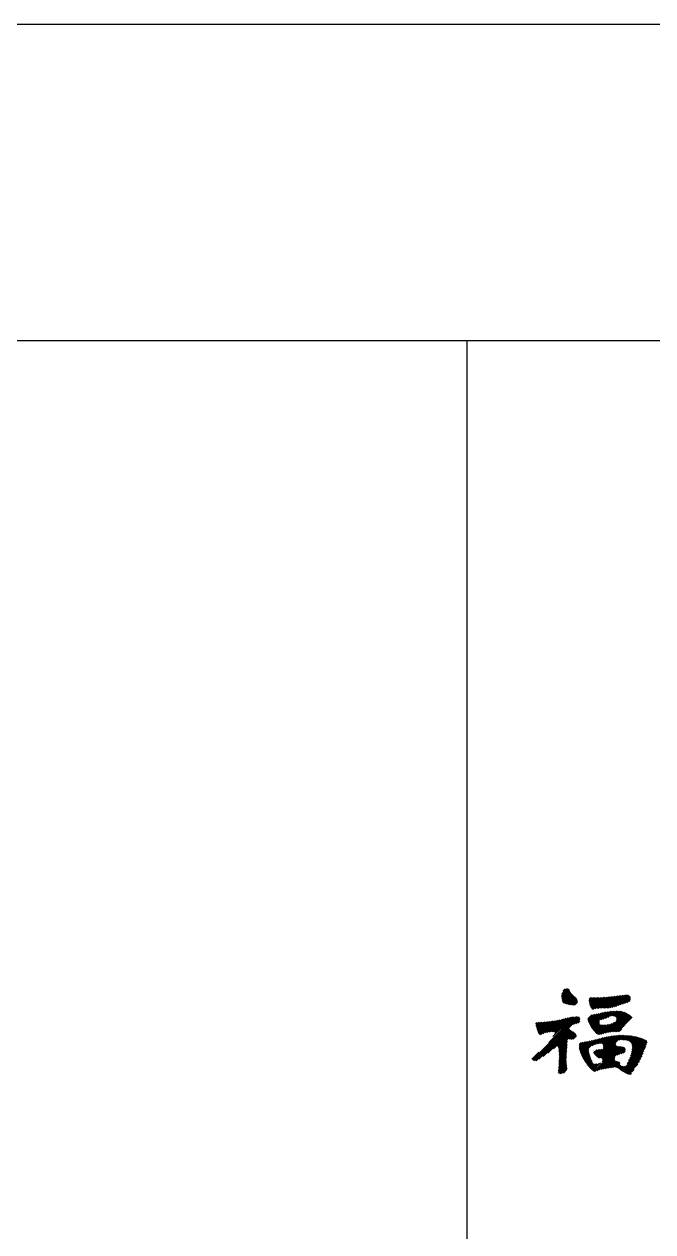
# Model space of a CAD drawing. Extents: x 628064 to 789462, y -248497 to 145317.
# Drawn here: x 732608 to 734592, y 50848 to 54660 of the extents above; entities that cross this region are included whole.
import ezdxf

# ---------------------------------------------------------------- set-up
doc = ezdxf.new("R2010")
doc.units = 0
doc.header["$LTSCALE"] = 100
doc.layers.add('PUB_TITLE', color=4, linetype='Continuous')
doc.layers.add('图框', color=254, linetype='Continuous')

msp = doc.modelspace()

# ---------------------------------------------------------------- linework, layer by layer
at = {"layer": 'PUB_TITLE'}
msp.add_line((734005.8, -3740.1), (734005.8, 53659.9), dxfattribs=at)
for points in [[(657905.8, -4740.1), (657905.8, 54659.9), (742005.8, 54659.9), (742005.8, -4740.1)], [(660405.8, -3740.1), (741005.8, -3740.1), (741005.8, 53659.9), (660405.8, 53659.9)]]:
    msp.add_lwpolyline(points, close=True, dxfattribs=at)
at = {"layer": '图框', "color": 0}
for p, q in [((734304, 51594.5), (734325, 51615.5)), ((734304.6, 51599.6), (734321.5, 51616.5)), ((734308.3, 51607.8), (734315.4, 51614.8)), ((734304, 51590), (734327.6, 51613.6)), ((734304.3, 51585.8), (734329.2, 51610.7)), ((734304.8, 51581.9), (734330.4, 51607.4)), ((734305.5, 51578), (734331.9, 51604.5)), ((734306.4, 51574.5), (734333.8, 51601.8)), ((734307.9, 51571.5), (734335.9, 51599.5)), ((734310.5, 51569.6), (734338.1, 51597.2)), ((734313.8, 51568.4), (734340.4, 51595)), ((734317.3, 51567.4), (734342.7, 51592.8)), ((734320.8, 51566.4), (734345.1, 51590.7)), ((734324.5, 51565.6), (734347.4, 51588.5)), ((734328.2, 51564.8), (734349.6, 51586.2)), ((734332, 51564.1), (734351.6, 51583.7)), ((734336, 51563.6), (734353.2, 51580.8)), ((734340.1, 51563.3), (734354.2, 51577.4)), ((734390.5, 51577.7), (734400.7, 51587.9)), ((734390.8, 51582.5), (734396.2, 51587.9)), ((734390.8, 51573.6), (734404.9, 51587.7)), ((734391.6, 51569.8), (734409.3, 51587.5)), ((734392.5, 51566.3), (734413.7, 51587.5)), ((734393.6, 51562.9), (734418.3, 51587.5)), ((734394.8, 51559.6), (734422.9, 51587.6)), ((734396.2, 51556.5), (734427.5, 51587.8)), ((734397.9, 51553.7), (734432.3, 51588.1)), ((734399.9, 51551.2), (734437.1, 51588.4)), ((734403, 51549.8), (734441.9, 51588.7)), ((734409.4, 51551.7), (734446.8, 51589.1)), ((734414.9, 51552.7), (734451.7, 51589.5)), ((734419.9, 51553.2), (734456.7, 51590)), ((734424.7, 51553.5), (734461.6, 51590.5)), ((734429.3, 51553.7), (734466.7, 51591)), ((734433.9, 51553.8), (734471.7, 51591.6)), ((734438.4, 51553.8), (734476.9, 51592.3)), ((734442.9, 51553.8), (734482, 51592.9)), ((734447.5, 51553.9), (734487.1, 51593.5)), ((734452.3, 51554.2), (734492.2, 51594.1)), ((734457.4, 51554.9), (734497.3, 51594.7)), ((734463.2, 51556.2), (734502.3, 51595.2)), ((734469.4, 51557.8), (734507.3, 51595.7)), ((734475.7, 51559.7), (734511.7, 51595.7)), ((734482.4, 51561.9), (734515.5, 51595)), ((734489.2, 51564.1), (734518.4, 51593.4)), ((734495.9, 51566.4), (734520.5, 51591)), ((734502.6, 51568.6), (734521.5, 51587.5)), ((734509.7, 51571.2), (734521.8, 51583.3)), ((734517.6, 51574.6), (734520.9, 51577.9)), ((734344.7, 51563.4), (734354.6, 51573.3)), ((734392.3, 51503.1), (734427.8, 51538.7)), ((734393.7, 51500.1), (734433.4, 51539.8)), ((734395.2, 51497.2), (734439, 51540.9)), ((734396.9, 51494.3), (734444.4, 51541.9)), ((734398.6, 51491.5), (734449.8, 51542.8)), ((734428.8, 51517.2), (734455, 51543.5)), ((734435.3, 51519.2), (734460.1, 51544.1)), ((734440.2, 51474.7), (734505.3, 51539.9)), ((734442.2, 51521.7), (734465, 51544.5)), ((734446, 51476.1), (734508.4, 51538.5)), ((734449.9, 51524.9), (734469.8, 51544.8)), ((734457.9, 51528.4), (734474.5, 51545)), ((734463.4, 51529.4), (734479.1, 51545.1)), ((734467.7, 51529.2), (734483.5, 51545)), ((734471.3, 51528.3), (734487.6, 51544.6)), ((734474.3, 51526.9), (734491.5, 51544.1)), ((734476.4, 51515.5), (734502.1, 51541.2)), ((734476.7, 51524.7), (734495.2, 51543.3)), ((734477.8, 51521.4), (734498.8, 51542.3)), ((734212.3, 51390.6), (734348.9, 51527.1)), ((734215.2, 51388.9), (734353.5, 51527.3)), ((734218.7, 51387.9), (734357.6, 51526.9)), ((734222.4, 51504), (734227.4, 51508.9)), ((734222.8, 51499.8), (734232.5, 51509.6)), ((734223.4, 51388.2), (734360.5, 51525.2)), ((734223.6, 51496.1), (734237.2, 51509.7)), ((734224.5, 51492.6), (734241.9, 51510)), ((734225.6, 51489.1), (734246.7, 51510.3)), ((734226.7, 51485.7), (734251.6, 51510.7)), ((734227.8, 51482.4), (734256.6, 51511.2)), ((734229.1, 51479.1), (734261.6, 51511.7)), ((734230.4, 51476), (734266.7, 51512.3)), ((734231.8, 51473), (734271.8, 51513)), ((734234.1, 51470.7), (734277, 51513.7)), ((734238, 51470.1), (734282.4, 51514.5)), ((734245.1, 51472.7), (734287.8, 51515.4)), ((734252.8, 51476), (734293.2, 51516.4)), ((734258.8, 51477.5), (734298.8, 51517.5)), ((734263.3, 51446), (734344, 51526.7)), ((734264.3, 51478.5), (734304.5, 51518.7)), ((734269.4, 51479.1), (734310.5, 51520.2)), ((734274.2, 51479.4), (734317.2, 51522.4)), ((734276.9, 51464.1), (734338.9, 51526.2)), ((734278.5, 51479.2), (734323.2, 51523.9)), ((734281.9, 51478.1), (734328.6, 51524.8)), ((734282.7, 51474.4), (734333.8, 51525.5)), ((734342.1, 51502.4), (734361.6, 51521.9)), ((734348.8, 51504.6), (734361.9, 51517.7)), ((734355.7, 51507), (734361.6, 51512.9)), ((734386.5, 51519.9), (734399.7, 51533.1)), ((734386.9, 51515.8), (734405.1, 51533.9)), ((734388.1, 51512.5), (734410.4, 51534.8)), ((734389.4, 51509.3), (734416, 51535.9)), ((734390.8, 51506.2), (734421.9, 51537.3)), ((734400.4, 51488.9), (734423.4, 51511.8)), ((734402.3, 51486.3), (734423.2, 51507.2)), ((734404.3, 51483.8), (734424.1, 51503.6)), ((734406.3, 51481.3), (734426.5, 51501.5)), ((734408.4, 51478.9), (734430.4, 51500.9)), ((734410.6, 51476.6), (734434.9, 51500.9)), ((734412.9, 51474.4), (734439.6, 51501.1)), ((734415.6, 51472.6), (734444.6, 51501.6)), ((734418.8, 51471.3), (734449.9, 51502.5)), ((734422.7, 51470.8), (734455.7, 51503.8)), ((734427.9, 51471.4), (734462.1, 51505.6)), ((734434.1, 51473.2), (734470.5, 51509.6)), ((734451.7, 51477.3), (734511.4, 51537)), ((734457.2, 51478.3), (734514.3, 51535.4)), ((734462.4, 51479), (734517.1, 51533.7)), ((734467.4, 51479.5), (734519.8, 51531.9)), ((734472.1, 51479.8), (734522.4, 51530.1)), ((734476.7, 51479.8), (734524.8, 51528)), ((734481.2, 51479.8), (734526.7, 51525.3)), ((734232.3, 51392.5), (734328.9, 51489.2)), ((734245.9, 51401.7), (734330.3, 51486.1)), ((734260.7, 51412), (734332.9, 51484.2)), ((734278.4, 51425.2), (734335.7, 51482.5)), ((734291.4, 51433.7), (734338.5, 51480.8)), ((734293, 51430.9), (734341.3, 51479.1)), ((734294.1, 51427.4), (734344, 51477.4)), ((734327, 51455.9), (734346.6, 51475.4)), ((734331.3, 51455.7), (734348.8, 51473.2)), ((734335.7, 51455.6), (734350.4, 51470.3)), ((734340.4, 51455.8), (734350.8, 51466.2)), ((734413, 51402.6), (734478.3, 51468)), ((734415.4, 51400.5), (734483.2, 51468.3)), ((734417.9, 51398.6), (734487.8, 51468.5)), ((734420.6, 51396.8), (734492.4, 51468.6)), ((734420.7, 51441.8), (734441.3, 51462.4)), ((734424, 51395.8), (734496.8, 51468.5)), ((734426.3, 51442.9), (734447, 51463.6)), ((734430.7, 51442.9), (734452.5, 51464.7)), ((734433.4, 51441), (734457.9, 51465.6)), ((734434.9, 51438), (734463.2, 51466.4)), ((734435.6, 51429.8), (734473.4, 51467.6)), ((734435.6, 51434.3), (734468.4, 51467)), ((734485.8, 51480), (734494.3, 51488.5)), ((734485.8, 51453), (734501.2, 51468.4)), ((734490.9, 51453.6), (734505.5, 51468.2)), ((734495.4, 51453.7), (734509.8, 51468)), ((734499.8, 51453.5), (734513.9, 51467.7)), ((734503.9, 51453.1), (734518, 51467.3)), ((734507.8, 51452.6), (734522, 51466.8)), ((734511.4, 51451.7), (734526, 51466.2)), ((734514.8, 51450.6), (734529.8, 51465.6)), ((734517.8, 51449.1), (734533.6, 51464.9)), ((734520.5, 51447.3), (734537.3, 51464.1)), ((734522.8, 51445.1), (734541, 51463.3)), ((734524.6, 51442.5), (734544.6, 51462.4)), ((734294.9, 51423.7), (734322.4, 51451.3)), ((734295.3, 51419.7), (734322.1, 51446.5)), ((734295.7, 51415.6), (734321.8, 51441.7)), ((734296, 51411.4), (734321.5, 51436.9)), ((734296.2, 51407.1), (734321.2, 51432.1)), ((734296.2, 51402.6), (734320.9, 51427.3)), ((734359.3, 51429.8), (734376.9, 51447.3)), ((734359.3, 51434.2), (734371.5, 51446.5)), ((734359.7, 51439.1), (734365.9, 51445.4)), ((734359.9, 51425.9), (734382.3, 51448.3)), ((734360.8, 51422.3), (734387.8, 51449.3)), ((734361.8, 51418.8), (734393.5, 51450.5)), ((734362.9, 51415.4), (734399.2, 51451.7)), ((734364.1, 51412.1), (734405.1, 51453.1)), ((734365.3, 51408.9), (734411.1, 51454.7)), ((734366.7, 51405.7), (734417.4, 51456.4)), ((734368, 51402.6), (734389.8, 51424.4)), ((734400.7, 51435.3), (734423.6, 51458.1)), ((734405.3, 51354.6), (734484.3, 51433.5)), ((734406.4, 51409.5), (734420.5, 51423.6)), ((734407.9, 51437.9), (734429.6, 51459.7)), ((734408.4, 51407.1), (734425, 51423.6)), ((734408.9, 51353.6), (734488.4, 51433.2)), ((734410.7, 51404.8), (734430, 51424.2)), ((734414.4, 51440), (734435.5, 51461.1)), ((734416, 51356.3), (734492.5, 51432.8)), ((734423.1, 51358.9), (734496.4, 51432.2)), ((734428.9, 51360.2), (734500, 51431.3)), ((734429, 51396.2), (734475.5, 51442.7)), ((734432, 51385.8), (734480.3, 51434)), ((734432.5, 51395.2), (734475.3, 51438)), ((734432.9, 51391.1), (734476.9, 51435.2)), ((734478.9, 51405.8), (734502.9, 51429.7)), ((734485.1, 51407.4), (734504.7, 51427)), ((734492.6, 51356.5), (734569.6, 51433.5)), ((734495.3, 51354.8), (734566.9, 51426.4)), ((734510.5, 51378.9), (734572, 51440.4)), ((734515.6, 51388.5), (734573.7, 51446.6)), ((734518.9, 51396.3), (734573.1, 51450.5)), ((734521.2, 51403.1), (734570.7, 51452.6)), ((734523.2, 51409.5), (734567.8, 51454.2)), ((734524.6, 51415.5), (734564.8, 51455.6)), ((734525.7, 51421.1), (734561.6, 51456.9)), ((734526, 51439.3), (734548, 51461.4)), ((734526.4, 51426.3), (734558.3, 51458.1)), ((734526.7, 51435.5), (734551.5, 51460.3)), ((734526.8, 51431.1), (734554.9, 51459.3)), ((734210, 51392.7), (734232.3, 51415)), ((734294.7, 51365.2), (734318.9, 51389.4)), ((734294.9, 51374.4), (734319, 51398.5)), ((734294.9, 51369.8), (734318.9, 51393.9)), ((734295, 51378.9), (734319.2, 51403.2)), ((734295.2, 51383.6), (734319.5, 51408)), ((734295.6, 51388.5), (734319.8, 51412.8)), ((734296, 51393.4), (734320.2, 51417.6)), ((734296.2, 51398.1), (734320.5, 51422.4)), ((734369.5, 51399.6), (734389.6, 51419.6)), ((734371, 51396.6), (734390, 51415.6)), ((734372.6, 51393.7), (734390.8, 51411.8)), ((734374.2, 51390.8), (734391.7, 51408.3)), ((734375.9, 51388), (734392.8, 51404.9)), ((734377.6, 51385.3), (734394, 51401.6)), ((734379.4, 51382.6), (734395.2, 51398.4)), ((734381.3, 51379.9), (734396.5, 51395.2)), ((734383.2, 51377.3), (734397.8, 51391.9)), ((734385.1, 51374.8), (734399.1, 51388.7)), ((734387.1, 51372.2), (734400.4, 51385.6)), ((734404.8, 51412.4), (734414.9, 51422.5)), ((734405.8, 51417.9), (734406.7, 51418.8)), ((734434.5, 51361.3), (734472.2, 51399)), ((734440, 51362.3), (734472, 51394.4)), ((734445.4, 51363.2), (734472.5, 51390.3)), ((734450.9, 51364.2), (734474.4, 51387.8)), ((734456.3, 51365.2), (734477.8, 51386.7)), ((734461.7, 51366), (734481.6, 51386)), ((734491.5, 51409.4), (734505.5, 51423.3)), ((734498.2, 51353.1), (734564, 51419)), ((734498.6, 51412), (734504.8, 51418.1)), ((734501.1, 51351.5), (734561, 51411.5)), ((734504, 51350), (734557.8, 51403.7)), ((734507, 51348.5), (734554.1, 51395.6)), ((734510.1, 51347.1), (734549.9, 51386.9)), ((734293.3, 51354.8), (734319.5, 51381)), ((734293.5, 51350.5), (734320, 51377)), ((734294.4, 51360.4), (734319.2, 51385.2)), ((734295.6, 51348.2), (734320.5, 51373)), ((734299.2, 51347.2), (734320.8, 51368.9)), ((734303.9, 51347.4), (734321.1, 51364.7)), ((734309.7, 51348.8), (734320.9, 51360)), ((734389.1, 51369.8), (734401.9, 51382.6)), ((734391.2, 51367.4), (734403.6, 51379.8)), ((734393.3, 51365), (734406.6, 51378.3)), ((734395.5, 51362.7), (734410.7, 51378)), ((734397.7, 51360.4), (734415.7, 51378.4)), ((734400.1, 51358.3), (734421.1, 51379.3)), ((734402.6, 51356.3), (734427.3, 51381.1)), ((734466.9, 51366.8), (734485.2, 51385)), ((734471.9, 51367.3), (734487.6, 51382.9)), ((734476.3, 51367.2), (734488.3, 51379.2)), ((734479.7, 51366.1), (734488.9, 51375.3)), ((734482.5, 51364.4), (734490.8, 51372.7)), ((734484.9, 51362.3), (734493.7, 51371.1)), ((734487.4, 51360.3), (734497.5, 51370.5)), ((734489.9, 51358.4), (734502.1, 51370.6)), ((734513.3, 51345.8), (734544.6, 51377.1)), ((734516.7, 51344.7), (734532.5, 51360.6)), ((734521, 51344.5), (734524.5, 51348.1))]:
    msp.add_line(p, q, dxfattribs=at)

doc.saveas('drawing.dxf')
